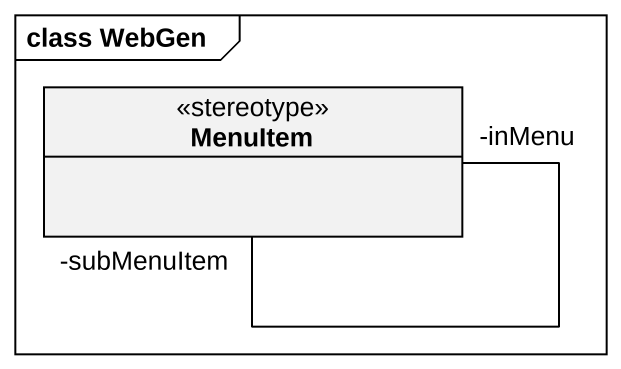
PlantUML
@startuml
mainframe class WebGen
hide circle
hide empty members
class MenuItem <<stereotype>>
MenuItem "-subMenuItem" -- "-inMenu" MenuItem
@enduml
